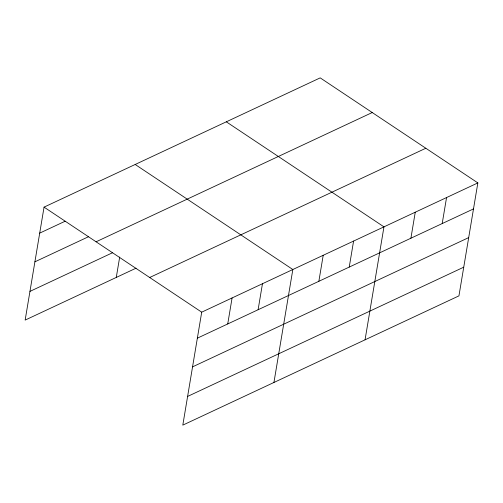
<?xml version="1.0" encoding="UTF-8"?>
<svg xmlns="http://www.w3.org/2000/svg" width="503" height="503" viewBox="0 0 503 503"><rect width="100%" height="100%" fill="white"/><g stroke="black" fill="none" stroke-linecap="round" stroke-linejoin="round"><path stroke-width="0.75" d="M477.85 182.91L201.709 312.168L182.803 425.129L458.943 295.871L477.85 182.91L320.197 77.871L44.057 207.129L25.15 320.09L136.055 268.174M116.275 277.436L119.689 257.046M227.733 323.951L232.084 297.946M258.108 309.735L262.459 283.73M273.934 382.475L292.834 269.514L135.181 164.475M318.858 281.296L323.209 255.291M349.233 267.08L353.584 241.075M365.059 339.821L383.965 226.859L226.306 121.82M410.907 238.208L415.258 212.209M442.2 223.558L446.557 197.56M39.699 233.128L65.132 221.226M34.902 261.824L88.585 236.693M96.079 241.792L372.22 112.534M29.954 291.394L112.603 252.707M149.68 277.505L425.821 148.247M197.358 338.167L473.499 208.915M192.555 366.863L468.695 237.611M187.606 396.433L463.747 267.175M44.057 207.129L201.709 312.168"/></g></svg>
